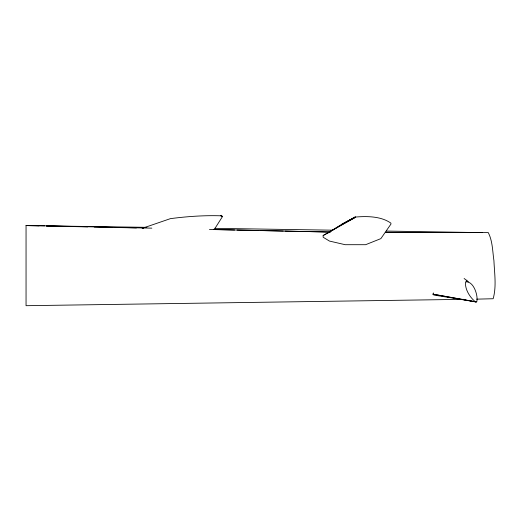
<?xml version="1.0" encoding="UTF-8"?>
<svg xmlns="http://www.w3.org/2000/svg" width="521" height="521" viewBox="0 0 521 521"><rect width="100%" height="100%" fill="white"/><g stroke="black" fill="none" stroke-linecap="round" stroke-linejoin="round"><path stroke-width="0.78" d="M220.865 215.805L221.119 215.303L220.865 215.805C204.03 215.271 187.111 216.456 170.419 218.644L142.305 228.309M433.465 292.945L432.951 294.176L433.863 295.036L476.513 301.946L476.865 301.49C478.239 295.114 473.283 280.493 465.494 281.959C464.862 289.37 469.818 297.257 475.439 301.88L476.513 301.946M466.282 281.431L466.862 280.135L466.23 281.464M215.101 228.211L222.63 216.313L221.021 215.818M468.457 281.887L464.113 278.475M341.248 225.013L327.787 232.991L341.926 224.219L355.433 216.912L341.418 224.584L355.055 217.094C366.725 216.059 380.981 216.124 390.906 223.138L390.952 224.063L380.864 238.625L365.631 244.701L345.182 244.701L329.441 241.06L323.144 237.231L323.144 235.512L354.964 217.576L346.732 222.037M323.144 235.512L327.208 233.304M341.932 224.642L345.364 222.78M222.63 216.313L221.536 216.664M463.605 299.341L26.05 305.697L26.05 225.398L151.832 228.152M476.624 299.152L493.159 298.735C496.624 286.426 494.449 273.232 493.928 260.637C492.527 251.259 492.671 241.08 488.216 232.516L385.468 232.288M385.501 232.353L471.043 232.626M44.708 225.853L26.05 225.586L39.036 225.86M46.33 225.88L146.929 227.345M214.261 228.328L332.795 230.184M386.406 231.064L482.264 232.626M209.449 229.409L330.36 232.06L284.915 231.096M46.336 226.016L63.38 226.381M69.873 226.518L87.723 226.895M94.216 227.039L112.067 227.416M117.746 227.534L136.411 227.931M142.09 228.055L143.718 228.087M213.506 229.579L234.6 230.028M237.035 230.08L258.95 230.542M260.572 230.575L283.294 231.064M475.979 301.815L432.951 294.176L475.439 301.88"/></g></svg>
